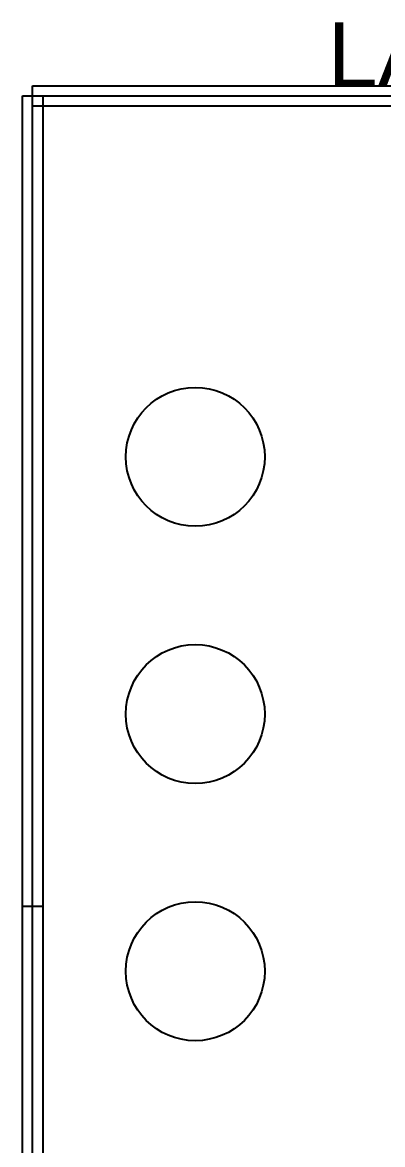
# Model space of a CAD drawing. Header units: millimetres. Extents: x -2.6 to 45, y -0.9 to 40.2.
# Drawn here: x 23.4 to 26.96, y 23.15 to 34.23 of the extents above; entities that cross this region are included whole.
import ezdxf

# ---------------------------------------------------------------- set-up
doc = ezdxf.new("R2010")
doc.units = ezdxf.units.MM
doc.header["$MEASUREMENT"] = 0
for name, color, linetype in [('BOT', 11, 'Continuous'), ('SILK-TOP', 12, 'Continuous'), ('TOP', 1, 'Continuous')]:
    doc.layers.add(name, color=color, linetype=linetype)

msp = doc.modelspace()

# ---------------------------------------------------------------- linework, layer by layer
at = {"layer": 'BOT'}
for centre in [(25.108, 29.937), (25.108, 27.397), (25.108, 24.857)]:
    msp.add_circle(centre, 0.686, dxfattribs=at)
at = {"layer": 'SILK-TOP'}
for p, q in [((23.5, 33.401), (23.5, 33.601)), ((23.5, 33.601), (44.892, 33.601)), ((23.4, 17.499), (23.4, 33.501)), ((23.4, 33.501), (23.6, 33.501)), ((23.5, 17.499), (23.5, 33.501)), ((23.5, 33.501), (44.892, 33.501)), ((23.6, 33.501), (23.6, 17.499)), ((44.892, 33.401), (23.5, 33.401)), ((23.4, 25.5), (23.6, 25.5))]:
    msp.add_line(p, q, dxfattribs=at)
at = {"layer": 'TOP'}
for centre in [(25.108, 29.937), (25.108, 27.397), (25.108, 24.857)]:
    msp.add_circle(centre, 0.686, dxfattribs=at)

# ---------------------------------------------------------------- texts
at = {"layer": 'SILK-TOP', "insert": (26.416, 33.592), "char_height": 0.635, "width": 2.61268, "attachment_point": 7, "line_spacing_factor": 0.963855}
msp.add_mtext('\\fArial;LAN1', dxfattribs=at)

doc.saveas('drawing.dxf')
